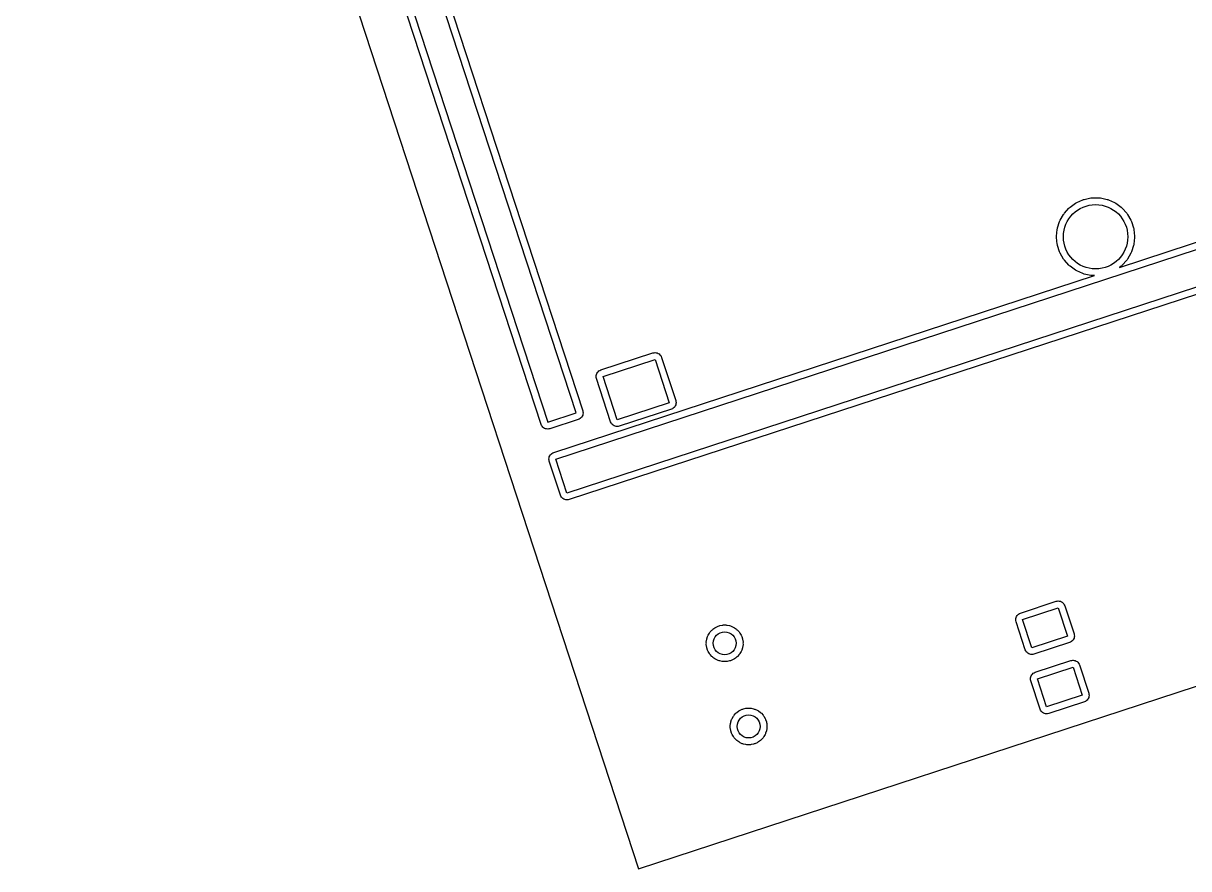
# Model space of a CAD drawing. Header units: feet. Extents: x -377 to 137, y -216 to 143.
# Drawn here: x -179.8 to -94.6, y -116.3 to -54.5 of the extents above; entities that cross this region are included whole.
import ezdxf

# ---------------------------------------------------------------- set-up
doc = ezdxf.new("R2010")
doc.units = ezdxf.units.FT
for name, color, linetype in [('Buildings', 7, 'CONTINUOUS'), ('Obstructions', 7, 'CONTINUOUS'), ('Setbacks', 7, 'CONTINUOUS')]:
    doc.layers.add(name, color=color, linetype=linetype)

msp = doc.modelspace()

# ---------------------------------------------------------------- linework, layer by layer
at = {"layer": 'Buildings', "color": 252}
for p, q in [((-179.85, 21.164), (-134.872, -116.347)), ((-134.872, -116.347), (-1.2, -72.625))]:
    msp.add_line(p, q, dxfattribs=at)
at = {"layer": 'Obstructions', "color": 252}
for p, q in [((-161.68, -22.048), (-141.513, -83.705)), ((-139.433, -83.026), (-159.6, -21.365)), ((-140.915, -86.393), (-36.214, -52.146)), ((-35.4, -54.637), (-140.101, -88.88)), ((-137.466, -80.36), (-133.659, -79.114)), ((-133.659, -79.114), (-132.626, -82.273)), ((-136.433, -83.519), (-137.466, -80.36)), ((-132.626, -82.273), (-136.433, -83.519)), ((-141.513, -83.705), (-139.433, -83.026)), ((-140.101, -88.88), (-140.915, -86.393)), ((-106.793, -98.131), (-104.184, -97.277)), ((-104.184, -97.277), (-103.51, -99.337)), ((-106.119, -100.191), (-106.793, -98.131)), ((-103.51, -99.337), (-106.119, -100.191)), ((-105.713, -102.463), (-103.105, -101.608)), ((-103.105, -101.608), (-102.431, -103.668)), ((-105.039, -104.523), (-105.713, -102.463)), ((-102.431, -103.668), (-105.039, -104.523))]:
    msp.add_line(p, q, dxfattribs=at)
for centre, radius in [((-101.453, -70.141), 2.354), ((-128.573, -99.866), 0.841), ((-126.823, -105.947), 0.841)]:
    msp.add_circle(centre, radius, dxfattribs=at)
at = {"layer": 'Setbacks', "color": 2}
for p, q in [((-159.121, -21.209), (-138.954, -82.869)), ((-141.991, -83.862), (-162.158, -22.205)), ((-99.7, -72.382), (-38.947, -52.511)), ((-35.244, -55.115), (-139.944, -89.359)), ((-102.285, -67.41), (-101.804, -67.307)), ((-101.804, -67.307), (-101.751, -67.305)), ((-101.804, -67.307), (-101.804, -67.307)), ((-101.751, -67.305), (-101.7, -67.297)), ((-101.7, -67.297), (-101.699, -67.296)), ((-101.699, -67.296), (-101.207, -67.296)), ((-101.207, -67.296), (-101.207, -67.297)), ((-101.207, -67.297), (-101.155, -67.305)), ((-101.155, -67.305), (-101.103, -67.307)), ((-101.103, -67.307), (-101.103, -67.307)), ((-101.103, -67.307), (-100.621, -67.41)), ((-103.732, -68.42), (-103.402, -68.055)), ((-103.402, -68.054), (-103.362, -68.022)), ((-103.402, -68.055), (-103.402, -68.054)), ((-103.362, -68.022), (-103.325, -67.985)), ((-103.325, -67.985), (-103.324, -67.984)), ((-103.324, -67.984), (-102.926, -67.695)), ((-102.926, -67.695), (-102.879, -67.671)), ((-102.926, -67.695), (-102.926, -67.695)), ((-102.879, -67.671), (-102.835, -67.643)), ((-102.835, -67.642), (-102.385, -67.442)), ((-102.835, -67.643), (-102.835, -67.642)), ((-102.385, -67.442), (-102.335, -67.429)), ((-102.385, -67.442), (-102.385, -67.442)), ((-102.335, -67.429), (-102.286, -67.41)), ((-102.286, -67.41), (-102.285, -67.41)), ((-100.621, -67.41), (-100.621, -67.41)), ((-100.621, -67.41), (-100.572, -67.429)), ((-100.572, -67.429), (-100.522, -67.442)), ((-100.522, -67.442), (-100.521, -67.442)), ((-100.521, -67.442), (-100.072, -67.642)), ((-100.072, -67.642), (-100.071, -67.643)), ((-100.071, -67.643), (-100.027, -67.671)), ((-100.027, -67.671), (-99.981, -67.695)), ((-99.981, -67.695), (-99.981, -67.695)), ((-99.981, -67.695), (-99.582, -67.984)), ((-99.582, -67.984), (-99.582, -67.985)), ((-99.582, -67.985), (-99.545, -68.022)), ((-99.545, -68.022), (-99.505, -68.054)), ((-99.505, -68.054), (-99.504, -68.055)), ((-99.504, -68.055), (-99.175, -68.42)), ((-104.082, -69.027), (-104.059, -68.981)), ((-104.059, -68.981), (-104.04, -68.932)), ((-104.04, -68.932), (-103.794, -68.506)), ((-104.04, -68.932), (-104.04, -68.932)), ((-103.794, -68.506), (-103.793, -68.505)), ((-103.793, -68.505), (-103.76, -68.465)), ((-103.76, -68.465), (-103.732, -68.421)), ((-103.732, -68.421), (-103.732, -68.42)), ((-99.175, -68.42), (-99.175, -68.421)), ((-99.175, -68.421), (-99.146, -68.465)), ((-99.146, -68.465), (-99.113, -68.505)), ((-99.113, -68.505), (-99.113, -68.506)), ((-99.113, -68.506), (-98.867, -68.932)), ((-98.867, -68.932), (-98.867, -68.932)), ((-98.867, -68.932), (-98.848, -68.981)), ((-98.848, -68.981), (-98.825, -69.027)), ((-104.308, -70.088), (-104.256, -69.599)), ((-104.256, -69.598), (-104.243, -69.548)), ((-104.256, -69.599), (-104.256, -69.598)), ((-104.243, -69.548), (-104.235, -69.496)), ((-104.235, -69.496), (-104.234, -69.496)), ((-104.234, -69.496), (-104.082, -69.028)), ((-104.082, -69.028), (-104.082, -69.027)), ((-98.825, -69.027), (-98.824, -69.028)), ((-98.824, -69.028), (-98.672, -69.496)), ((-98.672, -69.496), (-98.672, -69.496)), ((-98.672, -69.496), (-98.664, -69.548)), ((-98.664, -69.548), (-98.65, -69.598)), ((-98.65, -69.598), (-98.65, -69.599)), ((-98.65, -69.599), (-98.599, -70.088)), ((-104.308, -70.089), (-104.308, -70.088)), ((-104.305, -70.141), (-104.308, -70.089)), ((-104.308, -70.193), (-104.305, -70.141)), ((-104.256, -70.683), (-104.308, -70.193)), ((-104.308, -70.193), (-104.308, -70.193)), ((-104.243, -70.734), (-104.256, -70.683)), ((-104.256, -70.683), (-104.256, -70.683)), ((-98.65, -70.683), (-98.664, -70.734)), ((-98.599, -70.193), (-98.65, -70.683)), ((-98.65, -70.683), (-98.65, -70.683)), ((-98.599, -70.089), (-98.602, -70.141)), ((-98.602, -70.141), (-98.599, -70.193)), ((-98.599, -70.088), (-98.599, -70.089)), ((-98.599, -70.193), (-98.599, -70.193)), ((-104.235, -70.785), (-104.243, -70.734)), ((-104.234, -70.786), (-104.235, -70.785)), ((-104.082, -71.254), (-104.234, -70.786)), ((-104.059, -71.301), (-104.082, -71.254)), ((-104.082, -71.254), (-104.082, -71.254)), ((-104.04, -71.349), (-104.059, -71.301)), ((-104.04, -71.35), (-104.04, -71.349)), ((-103.794, -71.776), (-104.04, -71.35)), ((-98.867, -71.35), (-99.113, -71.776)), ((-98.848, -71.301), (-98.867, -71.349)), ((-98.867, -71.349), (-98.867, -71.35)), ((-98.825, -71.254), (-98.848, -71.301)), ((-98.824, -71.254), (-98.825, -71.254)), ((-98.672, -70.786), (-98.824, -71.254)), ((-98.664, -70.734), (-98.672, -70.785)), ((-98.672, -70.785), (-98.672, -70.786)), ((-103.793, -71.776), (-103.794, -71.776)), ((-103.76, -71.817), (-103.793, -71.776)), ((-103.732, -71.861), (-103.76, -71.817)), ((-103.402, -72.227), (-103.732, -71.861)), ((-103.732, -71.861), (-103.732, -71.861)), ((-103.362, -72.26), (-103.402, -72.227)), ((-103.402, -72.227), (-103.402, -72.227)), ((-103.325, -72.297), (-103.362, -72.26)), ((-103.324, -72.297), (-103.325, -72.297)), ((-102.926, -72.586), (-103.324, -72.297)), ((-99.582, -72.297), (-99.7, -72.382)), ((-99.545, -72.26), (-99.582, -72.297)), ((-99.582, -72.297), (-99.582, -72.297)), ((-99.505, -72.227), (-99.545, -72.26)), ((-99.504, -72.227), (-99.505, -72.227)), ((-99.175, -71.861), (-99.504, -72.227)), ((-99.146, -71.817), (-99.175, -71.861)), ((-99.175, -71.861), (-99.175, -71.861)), ((-99.113, -71.776), (-99.146, -71.817)), ((-99.113, -71.776), (-99.113, -71.776)), ((-141.071, -85.915), (-101.542, -72.985)), ((-102.926, -72.587), (-102.926, -72.586)), ((-102.879, -72.61), (-102.926, -72.587)), ((-102.835, -72.639), (-102.879, -72.61)), ((-102.385, -72.839), (-102.835, -72.639)), ((-102.835, -72.639), (-102.835, -72.639)), ((-102.335, -72.853), (-102.385, -72.839)), ((-102.385, -72.839), (-102.385, -72.839)), ((-102.286, -72.872), (-102.335, -72.853)), ((-102.285, -72.872), (-102.286, -72.872)), ((-101.804, -72.974), (-102.285, -72.872)), ((-101.751, -72.977), (-101.804, -72.974)), ((-101.804, -72.974), (-101.804, -72.974)), ((-101.7, -72.985), (-101.751, -72.977)), ((-101.699, -72.985), (-101.7, -72.985)), ((-101.542, -72.985), (-101.699, -72.985)), ((-137.623, -79.881), (-133.815, -78.636)), ((-133.815, -78.636), (-133.738, -78.624)), ((-133.815, -78.636), (-133.815, -78.636)), ((-133.815, -78.636), (-133.815, -78.636)), ((-133.815, -78.636), (-133.815, -78.636)), ((-133.738, -78.624), (-133.66, -78.611)), ((-133.66, -78.611), (-133.66, -78.611)), ((-133.66, -78.611), (-133.66, -78.611)), ((-133.66, -78.611), (-133.66, -78.611)), ((-133.66, -78.611), (-133.659, -78.611)), ((-133.659, -78.611), (-133.582, -78.623)), ((-133.582, -78.623), (-133.505, -78.635)), ((-133.505, -78.635), (-133.504, -78.635)), ((-133.504, -78.635), (-133.504, -78.635)), ((-133.504, -78.635), (-133.504, -78.635)), ((-133.504, -78.635), (-133.504, -78.636)), ((-133.504, -78.636), (-133.433, -78.671)), ((-133.433, -78.671), (-133.364, -78.706)), ((-133.364, -78.706), (-133.364, -78.707)), ((-133.364, -78.707), (-133.364, -78.707)), ((-133.364, -78.707), (-133.364, -78.707)), ((-133.364, -78.707), (-133.363, -78.707)), ((-133.363, -78.707), (-133.307, -78.763)), ((-133.307, -78.763), (-133.252, -78.817)), ((-133.252, -78.817), (-133.252, -78.818)), ((-133.252, -78.818), (-133.252, -78.818)), ((-133.252, -78.818), (-133.252, -78.818)), ((-133.252, -78.818), (-133.252, -78.818)), ((-133.252, -78.818), (-133.216, -78.888)), ((-133.216, -78.888), (-133.18, -78.957)), ((-133.18, -78.957), (-133.18, -78.958)), ((-133.18, -78.958), (-133.18, -78.958)), ((-133.18, -78.958), (-133.18, -78.958)), ((-133.18, -78.958), (-132.147, -82.117)), ((-137.91, -80.136), (-137.874, -80.065)), ((-137.874, -80.064), (-137.818, -80.009)), ((-137.874, -80.065), (-137.874, -80.064)), ((-137.874, -80.065), (-137.874, -80.065)), ((-137.874, -80.065), (-137.874, -80.065)), ((-137.874, -80.065), (-137.874, -80.065)), ((-137.818, -80.009), (-137.763, -79.953)), ((-137.763, -79.953), (-137.763, -79.953)), ((-137.763, -79.953), (-137.763, -79.953)), ((-137.763, -79.953), (-137.763, -79.953)), ((-137.763, -79.953), (-137.762, -79.953)), ((-137.762, -79.953), (-137.692, -79.917)), ((-137.692, -79.917), (-137.623, -79.882)), ((-137.623, -79.882), (-137.623, -79.881)), ((-137.969, -80.36), (-137.958, -80.284)), ((-137.969, -80.361), (-137.969, -80.36)), ((-137.969, -80.361), (-137.969, -80.361)), ((-137.957, -80.439), (-137.969, -80.361)), ((-137.969, -80.361), (-137.969, -80.361)), ((-137.969, -80.361), (-137.969, -80.361)), ((-137.958, -80.284), (-137.945, -80.206)), ((-137.945, -80.516), (-137.957, -80.439)), ((-137.945, -80.205), (-137.91, -80.136)), ((-137.945, -80.206), (-137.945, -80.205)), ((-137.945, -80.205), (-137.945, -80.205)), ((-137.945, -80.205), (-137.945, -80.205)), ((-137.945, -80.205), (-137.945, -80.205)), ((-136.912, -83.675), (-137.945, -80.516)), ((-137.945, -80.516), (-137.945, -80.516)), ((-137.945, -80.516), (-137.945, -80.516)), ((-137.945, -80.516), (-137.945, -80.516)), ((-132.274, -82.625), (-132.329, -82.68)), ((-132.218, -82.569), (-132.274, -82.625)), ((-132.183, -82.499), (-132.218, -82.568)), ((-132.218, -82.568), (-132.218, -82.568)), ((-132.218, -82.568), (-132.218, -82.568)), ((-132.218, -82.568), (-132.218, -82.569)), ((-132.218, -82.569), (-132.218, -82.569)), ((-132.147, -82.429), (-132.183, -82.499)), ((-132.147, -82.117), (-132.147, -82.117)), ((-132.147, -82.117), (-132.147, -82.117)), ((-132.147, -82.117), (-132.147, -82.118)), ((-132.147, -82.118), (-132.135, -82.195)), ((-132.135, -82.351), (-132.147, -82.428)), ((-132.147, -82.428), (-132.147, -82.428)), ((-132.147, -82.428), (-132.147, -82.428)), ((-132.147, -82.428), (-132.147, -82.428)), ((-132.147, -82.428), (-132.147, -82.429)), ((-132.135, -82.195), (-132.123, -82.272)), ((-132.123, -82.273), (-132.135, -82.351)), ((-132.123, -82.272), (-132.122, -82.272)), ((-132.122, -82.273), (-132.123, -82.273)), ((-132.122, -82.272), (-132.122, -82.272)), ((-132.122, -82.272), (-132.122, -82.273)), ((-139.206, -83.468), (-139.276, -83.504)), ((-139.137, -83.433), (-139.206, -83.468)), ((-139.136, -83.433), (-139.137, -83.433)), ((-139.081, -83.377), (-139.136, -83.432)), ((-139.136, -83.432), (-139.136, -83.432)), ((-139.136, -83.432), (-139.136, -83.432)), ((-139.136, -83.432), (-139.136, -83.433)), ((-139.025, -83.321), (-139.081, -83.377)), ((-138.989, -83.251), (-139.025, -83.32)), ((-139.025, -83.32), (-139.025, -83.321)), ((-139.025, -83.321), (-139.025, -83.321)), ((-139.025, -83.321), (-139.025, -83.321)), ((-139.025, -83.321), (-139.025, -83.321)), ((-138.954, -83.181), (-138.989, -83.251)), ((-138.954, -82.869), (-138.954, -82.869)), ((-138.954, -82.869), (-138.954, -82.87)), ((-138.954, -82.87), (-138.954, -82.87)), ((-138.954, -82.87), (-138.942, -82.947)), ((-138.942, -83.103), (-138.954, -83.18)), ((-138.954, -83.18), (-138.954, -83.18)), ((-138.954, -83.18), (-138.954, -83.18)), ((-138.954, -83.18), (-138.954, -83.181)), ((-138.954, -83.181), (-138.954, -83.181)), ((-138.942, -82.947), (-138.929, -83.024)), ((-138.929, -83.026), (-138.942, -83.103)), ((-138.929, -83.024), (-138.929, -83.025)), ((-138.929, -83.025), (-138.929, -83.025)), ((-138.929, -83.025), (-138.929, -83.025)), ((-138.929, -83.025), (-138.929, -83.026)), ((-132.469, -82.752), (-136.277, -83.997)), ((-132.399, -82.716), (-132.469, -82.752)), ((-132.469, -82.752), (-132.469, -82.752)), ((-132.33, -82.68), (-132.399, -82.716)), ((-132.329, -82.68), (-132.33, -82.68)), ((-132.329, -82.68), (-132.329, -82.68)), ((-132.329, -82.68), (-132.329, -82.68)), ((-132.329, -82.68), (-132.329, -82.68)), ((-141.956, -83.932), (-141.991, -83.862)), ((-141.991, -83.862), (-141.991, -83.862)), ((-141.92, -84.001), (-141.956, -83.932)), ((-141.92, -84.002), (-141.92, -84.001)), ((-141.919, -84.002), (-141.92, -84.002)), ((-141.92, -84.002), (-141.92, -84.002)), ((-141.92, -84.002), (-141.92, -84.002)), ((-141.864, -84.057), (-141.919, -84.002)), ((-141.809, -84.112), (-141.864, -84.057)), ((-141.808, -84.113), (-141.809, -84.112)), ((-141.738, -84.149), (-141.808, -84.113)), ((-141.808, -84.113), (-141.808, -84.113)), ((-141.808, -84.113), (-141.808, -84.113)), ((-141.808, -84.113), (-141.808, -84.113)), ((-141.668, -84.184), (-141.738, -84.149)), ((-141.667, -84.184), (-141.668, -84.184)), ((-141.668, -84.184), (-141.668, -84.184)), ((-141.668, -84.184), (-141.668, -84.184)), ((-141.668, -84.184), (-141.668, -84.184)), ((-141.59, -84.196), (-141.667, -84.184)), ((-141.513, -84.208), (-141.59, -84.196)), ((-141.512, -84.208), (-141.513, -84.208)), ((-141.434, -84.196), (-141.512, -84.208)), ((-141.512, -84.208), (-141.512, -84.208)), ((-141.512, -84.208), (-141.512, -84.208)), ((-141.512, -84.208), (-141.512, -84.208)), ((-141.357, -84.184), (-141.434, -84.196)), ((-139.276, -83.504), (-141.357, -84.184)), ((-141.357, -84.184), (-141.357, -84.184)), ((-139.276, -83.504), (-139.276, -83.504)), ((-139.276, -83.504), (-139.276, -83.504)), ((-139.276, -83.504), (-139.276, -83.504)), ((-136.911, -83.676), (-136.912, -83.675)), ((-136.912, -83.675), (-136.912, -83.675)), ((-136.912, -83.675), (-136.912, -83.675)), ((-136.875, -83.746), (-136.911, -83.676)), ((-136.84, -83.815), (-136.875, -83.746)), ((-136.84, -83.816), (-136.84, -83.815)), ((-136.84, -83.815), (-136.84, -83.815)), ((-136.84, -83.815), (-136.84, -83.815)), ((-136.84, -83.815), (-136.84, -83.815)), ((-136.784, -83.872), (-136.84, -83.816)), ((-136.729, -83.926), (-136.784, -83.872)), ((-136.728, -83.927), (-136.729, -83.926)), ((-136.658, -83.962), (-136.728, -83.927)), ((-136.728, -83.927), (-136.728, -83.927)), ((-136.728, -83.927), (-136.728, -83.927)), ((-136.728, -83.927), (-136.728, -83.927)), ((-136.588, -83.998), (-136.658, -83.962)), ((-136.587, -83.998), (-136.588, -83.998)), ((-136.588, -83.998), (-136.588, -83.998)), ((-136.588, -83.998), (-136.588, -83.998)), ((-136.588, -83.998), (-136.588, -83.998)), ((-136.509, -84.01), (-136.587, -83.998)), ((-136.433, -84.022), (-136.509, -84.01)), ((-136.432, -84.022), (-136.433, -84.022)), ((-136.354, -84.01), (-136.432, -84.022)), ((-136.432, -84.022), (-136.432, -84.022)), ((-136.432, -84.022), (-136.432, -84.022)), ((-136.432, -84.022), (-136.432, -84.022)), ((-136.277, -83.997), (-136.354, -84.01)), ((-136.277, -83.997), (-136.277, -83.997)), ((-136.277, -83.997), (-136.277, -83.997)), ((-136.277, -83.997), (-136.277, -83.997)), ((-141.322, -86.098), (-141.267, -86.043)), ((-141.267, -86.043), (-141.212, -85.987)), ((-141.212, -85.987), (-141.211, -85.986)), ((-141.212, -85.987), (-141.212, -85.987)), ((-141.212, -85.987), (-141.212, -85.987)), ((-141.212, -85.987), (-141.212, -85.987)), ((-141.211, -85.986), (-141.141, -85.95)), ((-141.141, -85.95), (-141.072, -85.915)), ((-141.072, -85.915), (-141.071, -85.915)), ((-141.071, -85.915), (-141.071, -85.915)), ((-141.071, -85.915), (-141.071, -85.915)), ((-141.418, -86.394), (-141.406, -86.316)), ((-141.418, -86.395), (-141.418, -86.394)), ((-141.418, -86.394), (-141.418, -86.394)), ((-141.418, -86.394), (-141.418, -86.394)), ((-141.418, -86.394), (-141.418, -86.394)), ((-141.406, -86.472), (-141.418, -86.395)), ((-141.406, -86.316), (-141.394, -86.239)), ((-141.393, -86.549), (-141.406, -86.472)), ((-141.394, -86.238), (-141.359, -86.169)), ((-141.394, -86.239), (-141.394, -86.238)), ((-141.394, -86.239), (-141.394, -86.239)), ((-141.394, -86.239), (-141.394, -86.239)), ((-141.394, -86.239), (-141.394, -86.239)), ((-141.393, -86.55), (-141.393, -86.549)), ((-140.579, -89.037), (-141.393, -86.55)), ((-141.393, -86.55), (-141.393, -86.55)), ((-141.393, -86.55), (-141.393, -86.55)), ((-141.359, -86.169), (-141.323, -86.099)), ((-141.323, -86.099), (-141.323, -86.098)), ((-141.323, -86.098), (-141.323, -86.098)), ((-141.323, -86.098), (-141.323, -86.098)), ((-141.323, -86.098), (-141.322, -86.098)), ((-140.544, -89.106), (-140.579, -89.037)), ((-140.579, -89.037), (-140.579, -89.037)), ((-140.579, -89.037), (-140.579, -89.037)), ((-140.579, -89.037), (-140.579, -89.037)), ((-140.579, -89.037), (-140.579, -89.037)), ((-140.579, -89.037), (-140.579, -89.037)), ((-140.579, -89.037), (-140.579, -89.037)), ((-140.579, -89.037), (-140.579, -89.037)), ((-140.579, -89.037), (-140.579, -89.037)), ((-140.508, -89.176), (-140.544, -89.106)), ((-140.507, -89.177), (-140.508, -89.176)), ((-140.452, -89.232), (-140.507, -89.177)), ((-140.507, -89.177), (-140.507, -89.177)), ((-140.507, -89.177), (-140.507, -89.177)), ((-140.507, -89.177), (-140.507, -89.177)), ((-140.396, -89.288), (-140.452, -89.232)), ((-140.395, -89.288), (-140.396, -89.288)), ((-140.396, -89.288), (-140.396, -89.288)), ((-140.396, -89.288), (-140.396, -89.288)), ((-140.396, -89.288), (-140.396, -89.288)), ((-140.325, -89.324), (-140.395, -89.288)), ((-140.256, -89.359), (-140.325, -89.324)), ((-140.255, -89.359), (-140.256, -89.359)), ((-140.178, -89.371), (-140.255, -89.359)), ((-140.255, -89.359), (-140.255, -89.359)), ((-140.255, -89.359), (-140.255, -89.359)), ((-140.255, -89.359), (-140.255, -89.359)), ((-140.1, -89.384), (-140.178, -89.371)), ((-140.099, -89.384), (-140.1, -89.384)), ((-140.1, -89.384), (-140.1, -89.384)), ((-140.1, -89.384), (-140.1, -89.384)), ((-140.1, -89.384), (-140.1, -89.384)), ((-140.022, -89.371), (-140.099, -89.384)), ((-139.945, -89.359), (-140.022, -89.371)), ((-139.944, -89.359), (-139.945, -89.359)), ((-139.944, -89.359), (-139.944, -89.359)), ((-106.949, -97.653), (-104.341, -96.798)), ((-104.341, -96.798), (-104.341, -96.798)), ((-104.341, -96.798), (-104.341, -96.798)), ((-104.341, -96.798), (-104.34, -96.798)), ((-104.34, -96.798), (-104.263, -96.786)), ((-104.263, -96.786), (-104.186, -96.773)), ((-104.186, -96.773), (-104.186, -96.773)), ((-104.186, -96.773), (-104.185, -96.773)), ((-104.185, -96.773), (-104.185, -96.773)), ((-104.185, -96.773), (-104.185, -96.773)), ((-104.185, -96.773), (-104.108, -96.786)), ((-104.108, -96.786), (-104.03, -96.798)), ((-104.03, -96.798), (-104.03, -96.798)), ((-104.03, -96.798), (-104.03, -96.798)), ((-104.03, -96.798), (-104.03, -96.798)), ((-104.03, -96.798), (-104.029, -96.798)), ((-104.029, -96.798), (-103.959, -96.833)), ((-103.959, -96.833), (-103.89, -96.869)), ((-103.89, -96.869), (-103.889, -96.869)), ((-103.889, -96.869), (-103.889, -96.869)), ((-103.889, -96.869), (-103.889, -96.869)), ((-103.889, -96.869), (-103.889, -96.869)), ((-103.889, -96.869), (-103.834, -96.924)), ((-103.834, -96.924), (-103.778, -96.98)), ((-103.778, -96.98), (-103.778, -96.98)), ((-103.778, -96.98), (-103.778, -96.98)), ((-103.778, -96.98), (-103.778, -96.98)), ((-103.778, -96.98), (-103.777, -96.981)), ((-103.777, -96.981), (-103.742, -97.05)), ((-103.742, -97.05), (-103.706, -97.12)), ((-103.706, -97.12), (-103.706, -97.12)), ((-103.706, -97.12), (-103.706, -97.12)), ((-103.706, -97.12), (-103.706, -97.12)), ((-103.706, -97.12), (-103.032, -99.18)), ((-107.284, -98.055), (-107.272, -97.978)), ((-107.272, -97.977), (-107.271, -97.976)), ((-107.272, -97.978), (-107.272, -97.977)), ((-107.272, -97.977), (-107.272, -97.977)), ((-107.272, -97.977), (-107.272, -97.977)), ((-107.271, -97.976), (-107.236, -97.907)), ((-107.236, -97.907), (-107.201, -97.837)), ((-107.201, -97.837), (-107.201, -97.836)), ((-107.201, -97.836), (-107.2, -97.836)), ((-107.201, -97.837), (-107.201, -97.837)), ((-107.2, -97.836), (-107.145, -97.781)), ((-107.2, -97.836), (-107.2, -97.836)), ((-107.145, -97.781), (-107.09, -97.725)), ((-107.09, -97.725), (-107.09, -97.725)), ((-107.09, -97.725), (-107.089, -97.725)), ((-107.089, -97.725), (-107.019, -97.689)), ((-107.089, -97.725), (-107.089, -97.725)), ((-107.089, -97.725), (-107.089, -97.725)), ((-107.019, -97.689), (-106.95, -97.653)), ((-106.95, -97.653), (-106.949, -97.653)), ((-129.432, -98.834), (-129.289, -98.731)), ((-129.289, -98.73), (-129.243, -98.707)), ((-129.289, -98.731), (-129.289, -98.73)), ((-129.243, -98.707), (-129.199, -98.678)), ((-129.199, -98.678), (-129.198, -98.678)), ((-129.198, -98.678), (-129.038, -98.607)), ((-129.038, -98.607), (-129.037, -98.606)), ((-129.037, -98.606), (-128.987, -98.593)), ((-128.987, -98.593), (-128.938, -98.574)), ((-128.938, -98.574), (-128.766, -98.537)), ((-128.938, -98.574), (-128.938, -98.574)), ((-128.766, -98.537), (-128.765, -98.537)), ((-128.765, -98.537), (-128.713, -98.535)), ((-128.713, -98.535), (-128.662, -98.526)), ((-128.662, -98.526), (-128.661, -98.526)), ((-128.661, -98.526), (-128.485, -98.526)), ((-128.485, -98.526), (-128.485, -98.526)), ((-128.485, -98.526), (-128.433, -98.535)), ((-128.433, -98.535), (-128.381, -98.537)), ((-128.381, -98.537), (-128.381, -98.537)), ((-128.381, -98.537), (-128.209, -98.574)), ((-128.209, -98.574), (-128.208, -98.574)), ((-128.208, -98.574), (-128.159, -98.593)), ((-128.159, -98.593), (-128.109, -98.606)), ((-128.109, -98.606), (-128.109, -98.607)), ((-128.109, -98.607), (-127.948, -98.678)), ((-127.948, -98.678), (-127.947, -98.678)), ((-127.947, -98.678), (-127.904, -98.707)), ((-127.904, -98.707), (-127.857, -98.73)), ((-127.857, -98.73), (-127.857, -98.731)), ((-127.857, -98.731), (-127.715, -98.834)), ((-107.296, -98.132), (-107.284, -98.055)), ((-107.296, -98.132), (-107.296, -98.132)), ((-107.296, -98.132), (-107.296, -98.132)), ((-107.296, -98.133), (-107.296, -98.132)), ((-107.284, -98.21), (-107.296, -98.133)), ((-107.296, -98.133), (-107.296, -98.133)), ((-107.271, -98.287), (-107.284, -98.21)), ((-107.271, -98.288), (-107.271, -98.287)), ((-106.597, -100.348), (-107.271, -98.288)), ((-129.915, -99.814), (-129.896, -99.639)), ((-129.896, -99.638), (-129.883, -99.588)), ((-129.896, -99.639), (-129.896, -99.638)), ((-129.883, -99.588), (-129.875, -99.536)), ((-129.875, -99.536), (-129.874, -99.536)), ((-129.874, -99.536), (-129.82, -99.369)), ((-129.82, -99.368), (-129.796, -99.322)), ((-129.82, -99.369), (-129.82, -99.368)), ((-129.796, -99.322), (-129.778, -99.273)), ((-129.778, -99.273), (-129.777, -99.272)), ((-129.777, -99.272), (-129.689, -99.12)), ((-129.689, -99.12), (-129.656, -99.079)), ((-129.689, -99.12), (-129.689, -99.12)), ((-129.656, -99.079), (-129.628, -99.035)), ((-129.628, -99.035), (-129.51, -98.904)), ((-129.628, -99.035), (-129.628, -99.035)), ((-129.51, -98.904), (-129.469, -98.871)), ((-129.51, -98.904), (-129.51, -98.904)), ((-129.469, -98.871), (-129.432, -98.834)), ((-129.432, -98.834), (-129.432, -98.834)), ((-127.715, -98.834), (-127.714, -98.834)), ((-127.714, -98.834), (-127.677, -98.871)), ((-127.677, -98.871), (-127.637, -98.904)), ((-127.637, -98.904), (-127.636, -98.904)), ((-127.636, -98.904), (-127.519, -99.035)), ((-127.519, -99.035), (-127.518, -99.035)), ((-127.518, -99.035), (-127.49, -99.079)), ((-127.49, -99.079), (-127.457, -99.12)), ((-127.457, -99.12), (-127.457, -99.12)), ((-127.457, -99.12), (-127.369, -99.272)), ((-127.369, -99.272), (-127.369, -99.273)), ((-127.369, -99.273), (-127.35, -99.322)), ((-127.35, -99.322), (-127.326, -99.368)), ((-127.326, -99.368), (-127.326, -99.369)), ((-127.326, -99.369), (-127.272, -99.536)), ((-127.272, -99.536), (-127.272, -99.536)), ((-127.272, -99.536), (-127.264, -99.588)), ((-127.264, -99.588), (-127.25, -99.638)), ((-127.25, -99.638), (-127.25, -99.639)), ((-127.25, -99.639), (-127.232, -99.814)), ((-103.103, -99.632), (-103.158, -99.687)), ((-103.102, -99.631), (-103.103, -99.632)), ((-103.103, -99.632), (-103.103, -99.632)), ((-103.067, -99.561), (-103.102, -99.631)), ((-103.102, -99.631), (-103.102, -99.631)), ((-103.102, -99.631), (-103.102, -99.631)), ((-103.032, -99.492), (-103.067, -99.561)), ((-103.032, -99.18), (-103.032, -99.181)), ((-103.032, -99.181), (-103.02, -99.258)), ((-103.031, -99.491), (-103.032, -99.492)), ((-103.019, -99.413), (-103.031, -99.49)), ((-103.031, -99.49), (-103.031, -99.491)), ((-103.031, -99.491), (-103.031, -99.491)), ((-103.031, -99.491), (-103.031, -99.491)), ((-103.02, -99.258), (-103.007, -99.335)), ((-103.007, -99.336), (-103.019, -99.413)), ((-103.007, -99.335), (-103.007, -99.335)), ((-103.007, -99.335), (-103.007, -99.335)), ((-103.007, -99.335), (-103.007, -99.336)), ((-103.007, -99.336), (-103.007, -99.336)), ((-129.912, -99.866), (-129.915, -99.814)), ((-129.915, -99.814), (-129.915, -99.814)), ((-129.915, -99.918), (-129.912, -99.866)), ((-129.915, -99.919), (-129.915, -99.918)), ((-129.896, -100.094), (-129.915, -99.919)), ((-129.883, -100.145), (-129.896, -100.094)), ((-129.896, -100.094), (-129.896, -100.094)), ((-129.875, -100.196), (-129.883, -100.145)), ((-129.874, -100.197), (-129.875, -100.196)), ((-129.82, -100.364), (-129.874, -100.197)), ((-129.796, -100.411), (-129.82, -100.364)), ((-129.82, -100.364), (-129.82, -100.364)), ((-129.778, -100.459), (-129.796, -100.411)), ((-129.777, -100.46), (-129.778, -100.459)), ((-129.689, -100.612), (-129.777, -100.46)), ((-127.369, -100.46), (-127.457, -100.612)), ((-127.35, -100.411), (-127.369, -100.459)), ((-127.369, -100.459), (-127.369, -100.46)), ((-127.326, -100.364), (-127.35, -100.411)), ((-127.272, -100.197), (-127.326, -100.364)), ((-127.326, -100.364), (-127.326, -100.364)), ((-127.264, -100.145), (-127.272, -100.196)), ((-127.272, -100.196), (-127.272, -100.197)), ((-127.25, -100.094), (-127.264, -100.145)), ((-127.232, -99.919), (-127.25, -100.094)), ((-127.25, -100.094), (-127.25, -100.094)), ((-127.232, -99.814), (-127.234, -99.866)), ((-127.234, -99.866), (-127.232, -99.918)), ((-127.232, -99.814), (-127.232, -99.814)), ((-127.232, -99.918), (-127.232, -99.919)), ((-106.561, -100.418), (-106.597, -100.348)), ((-106.597, -100.348), (-106.597, -100.348)), ((-106.597, -100.348), (-106.597, -100.348)), ((-106.597, -100.348), (-106.597, -100.348)), ((-106.526, -100.487), (-106.561, -100.418)), ((-106.525, -100.488), (-106.526, -100.487)), ((-106.469, -100.543), (-106.525, -100.488)), ((-106.525, -100.488), (-106.525, -100.488)), ((-106.525, -100.488), (-106.525, -100.488)), ((-106.525, -100.488), (-106.525, -100.488)), ((-103.354, -99.815), (-105.962, -100.669)), ((-103.353, -99.815), (-103.354, -99.815)), ((-103.284, -99.779), (-103.353, -99.815)), ((-103.214, -99.743), (-103.284, -99.779)), ((-103.213, -99.743), (-103.214, -99.743)), ((-103.214, -99.743), (-103.214, -99.743)), ((-103.214, -99.743), (-103.214, -99.743)), ((-103.158, -99.687), (-103.213, -99.743)), ((-103.213, -99.743), (-103.213, -99.743)), ((-129.689, -100.613), (-129.689, -100.612)), ((-129.656, -100.653), (-129.689, -100.613)), ((-129.628, -100.697), (-129.656, -100.653)), ((-129.51, -100.828), (-129.628, -100.697)), ((-129.628, -100.697), (-129.628, -100.697)), ((-129.469, -100.861), (-129.51, -100.828)), ((-129.51, -100.828), (-129.51, -100.828)), ((-129.432, -100.898), (-129.469, -100.861)), ((-129.289, -101.002), (-129.432, -100.898)), ((-129.432, -100.898), (-129.432, -100.898)), ((-129.243, -101.026), (-129.289, -101.002)), ((-129.289, -101.002), (-129.289, -101.002)), ((-129.199, -101.054), (-129.243, -101.026)), ((-129.198, -101.054), (-129.199, -101.054)), ((-129.038, -101.126), (-129.198, -101.054)), ((-129.037, -101.126), (-129.038, -101.126)), ((-128.987, -101.139), (-129.037, -101.126)), ((-128.938, -101.158), (-128.987, -101.139)), ((-128.766, -101.195), (-128.938, -101.158)), ((-128.938, -101.158), (-128.938, -101.158)), ((-128.765, -101.195), (-128.766, -101.195)), ((-128.713, -101.198), (-128.765, -101.195)), ((-128.662, -101.206), (-128.713, -101.198)), ((-128.661, -101.206), (-128.662, -101.206)), ((-128.485, -101.206), (-128.661, -101.206)), ((-128.433, -101.198), (-128.485, -101.206)), ((-128.485, -101.206), (-128.485, -101.206)), ((-128.381, -101.195), (-128.433, -101.198)), ((-128.209, -101.158), (-128.381, -101.195)), ((-128.381, -101.195), (-128.381, -101.195)), ((-128.208, -101.158), (-128.209, -101.158)), ((-128.159, -101.139), (-128.208, -101.158)), ((-128.109, -101.126), (-128.159, -101.139)), ((-127.948, -101.054), (-128.109, -101.126)), ((-128.109, -101.126), (-128.109, -101.126)), ((-127.947, -101.054), (-127.948, -101.054)), ((-127.904, -101.026), (-127.947, -101.054)), ((-127.857, -101.002), (-127.904, -101.026)), ((-127.715, -100.898), (-127.857, -101.002)), ((-127.857, -101.002), (-127.857, -101.002)), ((-127.714, -100.898), (-127.715, -100.898)), ((-127.677, -100.861), (-127.714, -100.898)), ((-127.637, -100.828), (-127.677, -100.861)), ((-127.636, -100.828), (-127.637, -100.828)), ((-127.519, -100.697), (-127.636, -100.828)), ((-127.518, -100.697), (-127.519, -100.697)), ((-127.49, -100.653), (-127.518, -100.697)), ((-127.457, -100.613), (-127.49, -100.653)), ((-127.457, -100.612), (-127.457, -100.613)), ((-106.414, -100.599), (-106.469, -100.543)), ((-106.413, -100.599), (-106.414, -100.599)), ((-106.414, -100.599), (-106.414, -100.599)), ((-106.414, -100.599), (-106.414, -100.599)), ((-106.414, -100.599), (-106.414, -100.599)), ((-106.343, -100.635), (-106.413, -100.599)), ((-106.274, -100.67), (-106.343, -100.635)), ((-106.273, -100.67), (-106.274, -100.67)), ((-106.196, -100.682), (-106.273, -100.67)), ((-106.273, -100.67), (-106.273, -100.67)), ((-106.273, -100.67), (-106.273, -100.67)), ((-106.273, -100.67), (-106.273, -100.67)), ((-106.118, -100.694), (-106.196, -100.682)), ((-106.117, -100.694), (-106.118, -100.694)), ((-106.118, -100.694), (-106.118, -100.694)), ((-106.118, -100.694), (-106.118, -100.694)), ((-106.04, -100.682), (-106.117, -100.694)), ((-106.117, -100.694), (-106.117, -100.694)), ((-105.963, -100.67), (-106.04, -100.682)), ((-105.962, -100.67), (-105.963, -100.67)), ((-105.962, -100.669), (-105.962, -100.669)), ((-105.962, -100.669), (-105.962, -100.67)), ((-105.87, -101.985), (-103.261, -101.13)), ((-103.261, -101.13), (-103.184, -101.117)), ((-103.261, -101.13), (-103.261, -101.13)), ((-103.261, -101.13), (-103.261, -101.13)), ((-103.261, -101.13), (-103.261, -101.13)), ((-103.184, -101.117), (-103.107, -101.105)), ((-103.107, -101.105), (-103.106, -101.105)), ((-103.106, -101.105), (-103.106, -101.105)), ((-103.106, -101.105), (-103.106, -101.105)), ((-103.106, -101.105), (-103.105, -101.105)), ((-103.105, -101.105), (-103.029, -101.117)), ((-103.029, -101.117), (-102.951, -101.129)), ((-102.951, -101.129), (-102.95, -101.129)), ((-102.95, -101.129), (-102.95, -101.129)), ((-102.95, -101.129), (-102.95, -101.129)), ((-102.95, -101.129), (-102.95, -101.129)), ((-102.95, -101.129), (-102.881, -101.164)), ((-102.881, -101.164), (-102.81, -101.2)), ((-102.81, -101.2), (-102.81, -101.2)), ((-102.81, -101.2), (-102.81, -101.2)), ((-102.81, -101.2), (-102.81, -101.2)), ((-102.81, -101.2), (-102.809, -101.201)), ((-102.809, -101.201), (-102.754, -101.256)), ((-102.754, -101.256), (-102.699, -101.311)), ((-102.699, -101.311), (-102.698, -101.311)), ((-102.698, -101.311), (-102.698, -101.312)), ((-102.698, -101.312), (-102.698, -101.312)), ((-102.698, -101.312), (-102.698, -101.312)), ((-102.698, -101.312), (-102.662, -101.382)), ((-102.662, -101.382), (-102.627, -101.451)), ((-106.192, -102.308), (-106.157, -102.238)), ((-106.157, -102.238), (-106.121, -102.168)), ((-106.121, -102.168), (-106.066, -102.112)), ((-106.121, -102.168), (-106.121, -102.168)), ((-106.121, -102.168), (-106.121, -102.168)), ((-106.121, -102.168), (-106.121, -102.168)), ((-106.121, -102.168), (-106.121, -102.168)), ((-106.066, -102.112), (-106.01, -102.057)), ((-106.01, -102.057), (-106.01, -102.056)), ((-106.01, -102.056), (-106.01, -102.056)), ((-106.01, -102.056), (-106.01, -102.056)), ((-106.01, -102.056), (-106.009, -102.056)), ((-106.009, -102.056), (-105.94, -102.021)), ((-105.94, -102.021), (-105.87, -101.985)), ((-105.87, -101.985), (-105.87, -101.985)), ((-102.627, -101.451), (-102.626, -101.452)), ((-102.626, -101.452), (-102.626, -101.452)), ((-102.626, -101.452), (-102.626, -101.452)), ((-102.626, -101.452), (-101.952, -103.512)), ((-106.216, -102.463), (-106.204, -102.386)), ((-106.216, -102.464), (-106.216, -102.463)), ((-106.216, -102.464), (-106.216, -102.464)), ((-106.216, -102.465), (-106.216, -102.464)), ((-106.216, -102.464), (-106.216, -102.464)), ((-106.204, -102.542), (-106.216, -102.465)), ((-106.204, -102.386), (-106.192, -102.309)), ((-106.192, -102.619), (-106.204, -102.542)), ((-106.192, -102.309), (-106.192, -102.308)), ((-106.192, -102.308), (-106.192, -102.308)), ((-106.192, -102.308), (-106.192, -102.308)), ((-106.192, -102.309), (-106.192, -102.309)), ((-106.191, -102.619), (-106.192, -102.619)), ((-106.191, -102.62), (-106.191, -102.619)), ((-105.517, -104.679), (-106.191, -102.62)), ((-106.191, -102.62), (-106.191, -102.62)), ((-106.191, -102.62), (-106.191, -102.62)), ((-101.987, -103.893), (-102.023, -103.962)), ((-101.952, -103.823), (-101.987, -103.893)), ((-101.952, -103.512), (-101.952, -103.512)), ((-101.952, -103.512), (-101.94, -103.59)), ((-101.94, -103.745), (-101.952, -103.822)), ((-101.952, -103.822), (-101.952, -103.822)), ((-101.952, -103.822), (-101.952, -103.823)), ((-101.952, -103.823), (-101.952, -103.823)), ((-101.952, -103.823), (-101.952, -103.823)), ((-101.94, -103.59), (-101.928, -103.666)), ((-101.928, -103.668), (-101.94, -103.745)), ((-101.928, -103.666), (-101.927, -103.667)), ((-101.927, -103.667), (-101.928, -103.668)), ((-101.927, -103.667), (-101.927, -103.667)), ((-101.927, -103.667), (-101.927, -103.667)), ((-127.538, -104.811), (-127.492, -104.788)), ((-127.492, -104.788), (-127.448, -104.759)), ((-127.448, -104.759), (-127.287, -104.687)), ((-127.448, -104.759), (-127.448, -104.759)), ((-127.287, -104.687), (-127.236, -104.674)), ((-127.287, -104.687), (-127.287, -104.687)), ((-127.236, -104.674), (-127.188, -104.655)), ((-127.188, -104.655), (-127.187, -104.655)), ((-127.187, -104.655), (-127.015, -104.618)), ((-127.015, -104.618), (-126.962, -104.616)), ((-127.015, -104.618), (-127.015, -104.618)), ((-126.962, -104.616), (-126.911, -104.607)), ((-126.911, -104.607), (-126.91, -104.607)), ((-126.91, -104.607), (-126.735, -104.607)), ((-126.735, -104.607), (-126.734, -104.607)), ((-126.734, -104.607), (-126.683, -104.616)), ((-126.683, -104.616), (-126.63, -104.618)), ((-126.63, -104.618), (-126.63, -104.618)), ((-126.63, -104.618), (-126.458, -104.655)), ((-126.458, -104.655), (-126.457, -104.655)), ((-126.457, -104.655), (-126.409, -104.674)), ((-126.409, -104.674), (-126.358, -104.687)), ((-126.358, -104.687), (-126.358, -104.687)), ((-126.358, -104.687), (-126.197, -104.759)), ((-126.197, -104.759), (-126.197, -104.759)), ((-126.197, -104.759), (-126.153, -104.788)), ((-126.153, -104.788), (-126.107, -104.811)), ((-105.517, -104.68), (-105.517, -104.679)), ((-105.517, -104.679), (-105.517, -104.679)), ((-105.517, -104.679), (-105.517, -104.679)), ((-105.481, -104.75), (-105.517, -104.68)), ((-105.446, -104.819), (-105.481, -104.75)), ((-102.274, -104.146), (-104.882, -105.001)), ((-102.204, -104.111), (-102.274, -104.146)), ((-102.274, -104.146), (-102.274, -104.146)), ((-102.135, -104.075), (-102.204, -104.111)), ((-102.134, -104.075), (-102.135, -104.075)), ((-102.078, -104.019), (-102.134, -104.074)), ((-102.134, -104.074), (-102.134, -104.075)), ((-102.134, -104.075), (-102.134, -104.075)), ((-102.134, -104.075), (-102.134, -104.075)), ((-102.023, -103.963), (-102.078, -104.019)), ((-102.023, -103.962), (-102.023, -103.963)), ((-102.023, -103.963), (-102.023, -103.963)), ((-102.023, -103.963), (-102.023, -103.963)), ((-102.023, -103.963), (-102.023, -103.963)), ((-128.132, -105.669), (-128.124, -105.617)), ((-128.124, -105.617), (-128.07, -105.449)), ((-128.124, -105.617), (-128.124, -105.617)), ((-128.07, -105.449), (-128.069, -105.449)), ((-128.069, -105.449), (-128.046, -105.403)), ((-128.046, -105.403), (-128.027, -105.354)), ((-128.027, -105.353), (-127.939, -105.201)), ((-128.027, -105.354), (-128.027, -105.353)), ((-127.939, -105.201), (-127.906, -105.16)), ((-127.939, -105.201), (-127.939, -105.201)), ((-127.906, -105.16), (-127.877, -105.116)), ((-127.877, -105.116), (-127.759, -104.985)), ((-127.877, -105.116), (-127.877, -105.116)), ((-127.759, -104.985), (-127.718, -104.952)), ((-127.759, -104.985), (-127.759, -104.985)), ((-127.718, -104.952), (-127.682, -104.915)), ((-127.682, -104.915), (-127.681, -104.915)), ((-127.681, -104.915), (-127.539, -104.812)), ((-127.539, -104.812), (-127.538, -104.811)), ((-126.107, -104.811), (-126.106, -104.812)), ((-126.106, -104.812), (-125.964, -104.915)), ((-125.964, -104.915), (-125.964, -104.915)), ((-125.964, -104.915), (-125.927, -104.952)), ((-125.927, -104.952), (-125.886, -104.985)), ((-125.886, -104.985), (-125.886, -104.985)), ((-125.886, -104.985), (-125.768, -105.116)), ((-125.768, -105.116), (-125.768, -105.116)), ((-125.768, -105.116), (-125.739, -105.16)), ((-125.739, -105.16), (-125.707, -105.201)), ((-125.707, -105.201), (-125.706, -105.201)), ((-125.706, -105.201), (-125.618, -105.353)), ((-125.618, -105.353), (-125.618, -105.354)), ((-125.618, -105.354), (-125.599, -105.403)), ((-125.599, -105.403), (-125.576, -105.449)), ((-125.576, -105.449), (-125.576, -105.449)), ((-125.576, -105.449), (-125.521, -105.617)), ((-125.521, -105.617), (-125.521, -105.617)), ((-125.521, -105.617), (-125.513, -105.669)), ((-105.446, -104.82), (-105.446, -104.819)), ((-105.446, -104.819), (-105.446, -104.819)), ((-105.446, -104.819), (-105.446, -104.819)), ((-105.445, -104.82), (-105.446, -104.82)), ((-105.39, -104.875), (-105.445, -104.82)), ((-105.335, -104.93), (-105.39, -104.875)), ((-105.334, -104.93), (-105.335, -104.93)), ((-105.334, -104.931), (-105.334, -104.93)), ((-105.263, -104.966), (-105.334, -104.931)), ((-105.334, -104.931), (-105.334, -104.931)), ((-105.334, -104.931), (-105.334, -104.931)), ((-105.194, -105.001), (-105.263, -104.966)), ((-105.194, -105.002), (-105.194, -105.001)), ((-105.193, -105.002), (-105.194, -105.002)), ((-105.194, -105.002), (-105.194, -105.002)), ((-105.194, -105.002), (-105.194, -105.002)), ((-105.115, -105.014), (-105.193, -105.002)), ((-105.039, -105.026), (-105.115, -105.014)), ((-105.038, -105.026), (-105.039, -105.026)), ((-105.037, -105.026), (-105.038, -105.026)), ((-105.038, -105.026), (-105.038, -105.026)), ((-105.038, -105.026), (-105.038, -105.026)), ((-104.96, -105.014), (-105.037, -105.026)), ((-104.883, -105.001), (-104.96, -105.014)), ((-104.882, -105.001), (-104.883, -105.001)), ((-104.883, -105.001), (-104.883, -105.001)), ((-104.883, -105.001), (-104.883, -105.001)), ((-128.164, -105.894), (-128.146, -105.72)), ((-128.164, -105.895), (-128.164, -105.894)), ((-128.161, -105.947), (-128.164, -105.895)), ((-128.164, -105.999), (-128.161, -105.947)), ((-128.164, -106), (-128.164, -105.999)), ((-128.146, -106.175), (-128.164, -106)), ((-128.146, -105.719), (-128.132, -105.669)), ((-128.146, -105.72), (-128.146, -105.719)), ((-128.132, -106.225), (-128.146, -106.175)), ((-128.146, -106.175), (-128.146, -106.175)), ((-128.124, -106.277), (-128.132, -106.225)), ((-128.07, -106.445), (-128.124, -106.277)), ((-128.124, -106.277), (-128.124, -106.277)), ((-128.069, -106.445), (-128.07, -106.445)), ((-128.046, -106.492), (-128.069, -106.445)), ((-128.027, -106.54), (-128.046, -106.492)), ((-125.599, -106.492), (-125.618, -106.54)), ((-125.576, -106.445), (-125.599, -106.492)), ((-125.521, -106.277), (-125.576, -106.445)), ((-125.576, -106.445), (-125.576, -106.445)), ((-125.513, -106.225), (-125.521, -106.277)), ((-125.521, -106.277), (-125.521, -106.277)), ((-125.513, -105.669), (-125.499, -105.719)), ((-125.499, -106.175), (-125.513, -106.225)), ((-125.499, -105.719), (-125.499, -105.72)), ((-125.499, -105.72), (-125.481, -105.894)), ((-125.481, -106), (-125.499, -106.175)), ((-125.499, -106.175), (-125.499, -106.175)), ((-125.481, -105.895), (-125.484, -105.947)), ((-125.484, -105.947), (-125.481, -105.999)), ((-125.481, -105.894), (-125.481, -105.895)), ((-125.481, -105.999), (-125.481, -106)), ((-128.027, -106.541), (-128.027, -106.54)), ((-127.939, -106.693), (-128.027, -106.541)), ((-127.939, -106.694), (-127.939, -106.693)), ((-127.906, -106.734), (-127.939, -106.694)), ((-127.877, -106.778), (-127.906, -106.734)), ((-127.759, -106.909), (-127.877, -106.778)), ((-127.877, -106.778), (-127.877, -106.778)), ((-127.718, -106.942), (-127.759, -106.909)), ((-127.759, -106.909), (-127.759, -106.909)), ((-127.682, -106.979), (-127.718, -106.942)), ((-127.681, -106.979), (-127.682, -106.979)), ((-127.539, -107.083), (-127.681, -106.979)), ((-127.538, -107.083), (-127.539, -107.083)), ((-127.492, -107.107), (-127.538, -107.083)), ((-127.448, -107.135), (-127.492, -107.107)), ((-127.287, -107.207), (-127.448, -107.135)), ((-127.448, -107.135), (-127.448, -107.135)), ((-127.236, -107.22), (-127.287, -107.207)), ((-127.287, -107.207), (-127.287, -107.207)), ((-127.188, -107.239), (-127.236, -107.22)), ((-127.187, -107.239), (-127.188, -107.239)), ((-127.015, -107.276), (-127.187, -107.239)), ((-126.962, -107.279), (-127.015, -107.276)), ((-127.015, -107.276), (-127.015, -107.276)), ((-126.911, -107.287), (-126.962, -107.279)), ((-126.91, -107.287), (-126.911, -107.287)), ((-126.735, -107.287), (-126.91, -107.287)), ((-126.734, -107.287), (-126.735, -107.287)), ((-126.683, -107.279), (-126.734, -107.287)), ((-126.63, -107.276), (-126.683, -107.279)), ((-126.458, -107.239), (-126.63, -107.276)), ((-126.63, -107.276), (-126.63, -107.276)), ((-126.457, -107.239), (-126.458, -107.239)), ((-126.409, -107.22), (-126.457, -107.239)), ((-126.358, -107.207), (-126.409, -107.22)), ((-126.197, -107.135), (-126.358, -107.207)), ((-126.358, -107.207), (-126.358, -107.207)), ((-126.153, -107.107), (-126.197, -107.135)), ((-126.197, -107.135), (-126.197, -107.135)), ((-126.107, -107.083), (-126.153, -107.107)), ((-126.106, -107.083), (-126.107, -107.083)), ((-125.964, -106.979), (-126.106, -107.083)), ((-125.927, -106.942), (-125.964, -106.979)), ((-125.964, -106.979), (-125.964, -106.979)), ((-125.886, -106.909), (-125.927, -106.942)), ((-125.768, -106.778), (-125.886, -106.909)), ((-125.886, -106.909), (-125.886, -106.909)), ((-125.739, -106.734), (-125.768, -106.778)), ((-125.768, -106.778), (-125.768, -106.778)), ((-125.707, -106.694), (-125.739, -106.734)), ((-125.706, -106.693), (-125.707, -106.694)), ((-125.618, -106.541), (-125.706, -106.693)), ((-125.618, -106.54), (-125.618, -106.541))]:
    msp.add_line(p, q, dxfattribs=at)

doc.saveas('drawing.dxf')
